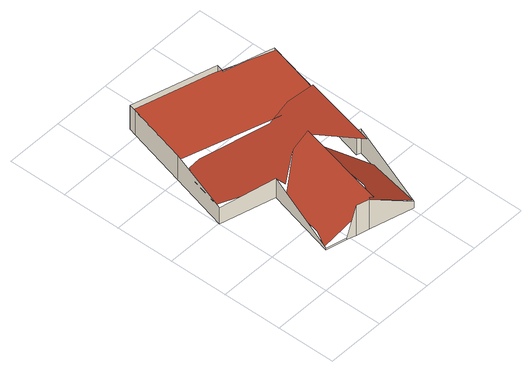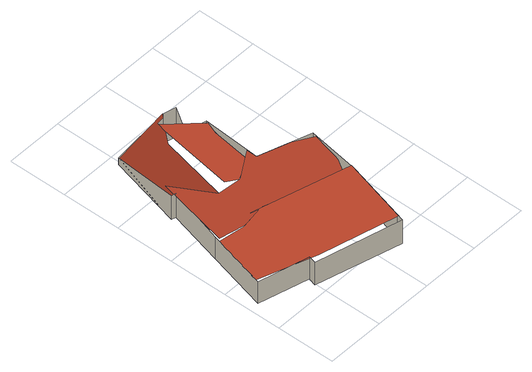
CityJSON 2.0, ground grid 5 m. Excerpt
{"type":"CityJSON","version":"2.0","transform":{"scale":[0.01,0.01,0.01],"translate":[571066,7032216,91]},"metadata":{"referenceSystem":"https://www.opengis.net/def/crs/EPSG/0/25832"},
"CityObjects":{
"building1":{"type":"Building","geometry":[{"type":"MultiSurface","lod":"2","boundaries":[[[0,1,2,3,4,5,6,7,8,9,10,11,12]],[[13,14,15,16,17,18,19,20]],[[21,22,23,24,25,26]],[[27,28,29,30,31,32,33,34]],[[35,36,37,38]],[[39,40,36,35]],[[41,42,40,39]],[[43,44,42,41]],[[45,46,44,43]],[[47,48,46,45]],[[49,50,48,47]],[[51,52,50,49]],[[53,54,52,51]],[[55,56,54,53]],[[57,58,56,55]],[[59,60,58,57]],[[61,62,60,59]],[[63,7,62,61]],[[64,65,7,63]],[[38,37,65,64]]],"semantics":{"surfaces":[{"type":"RoofSurface"},{"type":"WallSurface"}],"values":[0,0,0,0,1,1,1,1,1,1,1,1,1,1,1,1,1,1,1,1]}}]}
},
"vertices":[
[1062,1295,274],[827,1253,258],[268,1416,219],[159,1414,211],[83,1295,207],[16,1037,204],[189,949,216],[462,877,235],[465,788,236],[720,956,253],[940,947,268],[1141,626,283],[1287,1259,290],[1404,1703,257],[929,1875,268],[283,2044,282],[129,1470,285],[1098,1192,263],[863,1260,268],[1062,1295,264],[1287,1259,259],[884,949,342],[737,955,264],[432,761,110],[370,405,93],[308,288,64],[728,187,292],[663,175,341],[1024,93,114],[1148,567,61],[906,919,228],[802,348,264],[747,280,294],[728,187,301],[681,198,331],[277,2023,49],[277,2023,282],[139,1510,285],[139,1510,49],[295,2090,49],[295,2090,282],[1009,1903,49],[1009,1903,268],[991,1836,49],[991,1836,268],[1410,1726,49],[1410,1726,257],[1275,1213,49],[1275,1213,259],[1149,733,49],[1149,733,283],[1189,722,49],[1189,722,283],[1021,82,49],[1021,82,114],[660,176,49],[660,176,341],[552,205,49],[552,205,341],[477,224,49],[477,224,64],[303,270,49],[303,270,64],[462,877,49],[5,997,49],[5,997,204]
]}
